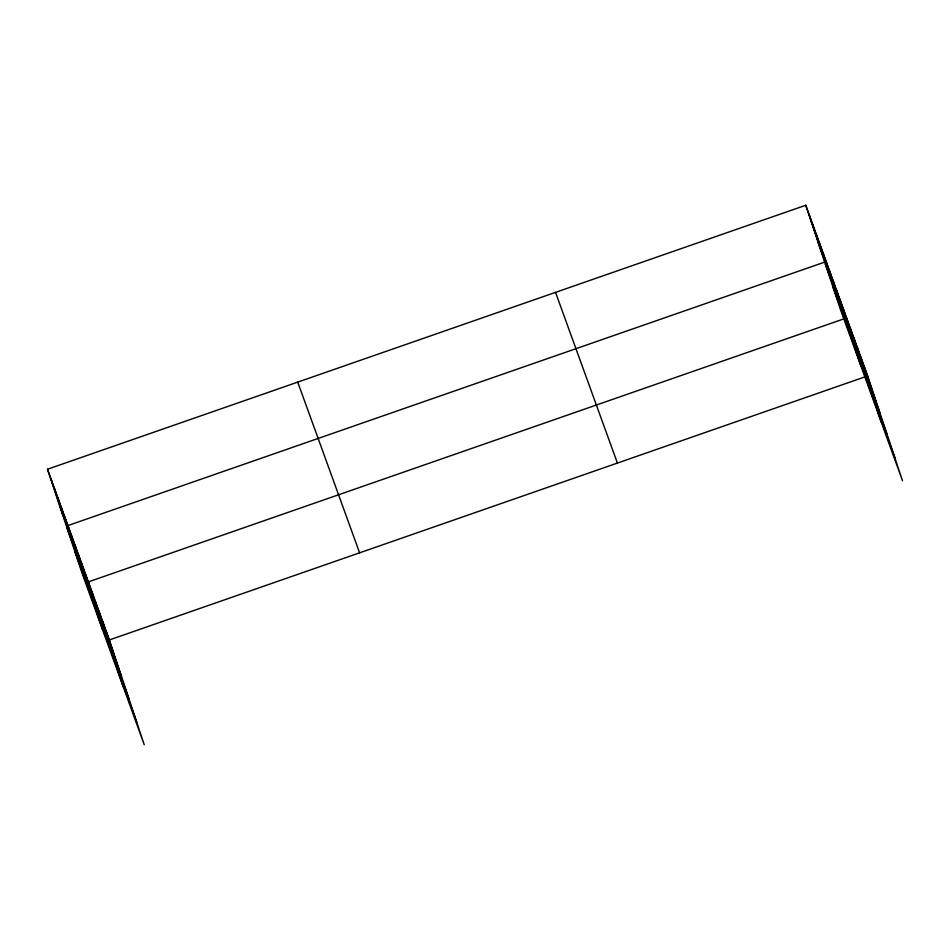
<?xml version="1.0" encoding="UTF-8"?>
<svg xmlns="http://www.w3.org/2000/svg" width="950" height="950" viewBox="0 0 950 950"><rect width="100%" height="100%" fill="white"/><g stroke="black" fill="none" stroke-linecap="round" stroke-linejoin="round"><path stroke-width="1.43" d="M47.5 469.229L109.369 639.944L144.234 744.752L82.365 574.049L47.5 469.229L805.766 205.248L867.635 375.951L902.5 480.771L840.631 310.056L805.766 205.248M109.369 639.944L867.635 375.951M817.879 241.644L879.736 412.348M825.384 264.219L887.252 434.934M833.126 287.482L894.995 458.197M555.536 292.363L617.405 463.066M297.73 382.114L359.599 552.829M59.613 505.637L121.481 676.341M67.118 528.212L128.986 698.915M74.86 551.475L136.729 722.178M864.132 366.284L876.232 402.681M860.617 356.606L872.729 393.003M857.114 346.928L869.226 383.337M853.611 337.262L865.723 373.659M850.107 327.584L862.208 363.981M881.469 422.726L846.592 317.918L88.338 581.899L123.203 686.719M843.196 308.524L855.309 344.921M839.788 299.131L851.901 335.54M836.392 289.75L848.492 326.147M832.984 280.357L845.096 316.754M829.587 270.964L841.688 307.372M861.044 366.391L826.179 261.582L67.913 525.564L102.778 630.384M822.783 252.189L834.884 288.586M819.375 242.796L831.488 279.205M815.979 233.415L828.079 269.812M812.571 224.022L824.683 260.419M809.163 214.629L821.275 251.037M105.866 630.266L117.966 666.663M102.351 620.587L114.463 656.996M98.847 610.921L110.96 647.318M95.344 601.243L107.457 637.64M91.841 591.577L103.942 627.974M84.93 572.506L97.043 608.914M81.522 563.124L93.634 599.521M78.126 553.731L90.238 590.128M74.718 544.338L86.83 580.747M71.321 534.957L83.422 571.354M64.517 516.171L76.617 552.579M61.109 506.789L73.221 543.186M57.712 497.396L69.813 533.793M54.304 488.003L66.417 524.412M50.908 478.622L63.009 515.019"/></g></svg>
